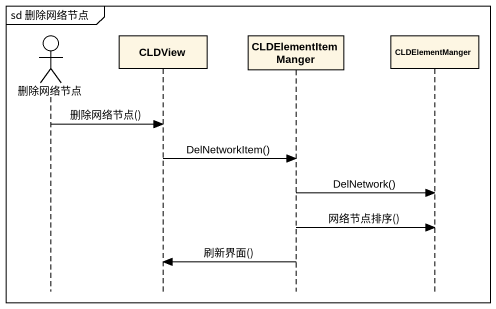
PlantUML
@startuml
mainframe sd 删除网络节点
hide footbox
actor 删除网络节点
participant CLDView
participant CLDElementItemManger
participant CLDElementManger

删除网络节点 -> CLDView : 删除网络节点()
CLDView -> CLDElementItemManger : DelNetworkItem()
CLDElementItemManger -> CLDElementManger : DelNetwork()
CLDElementItemManger -> CLDElementManger : 网络节点排序()
CLDElementItemManger -> CLDView : 刷新界面()
@enduml
